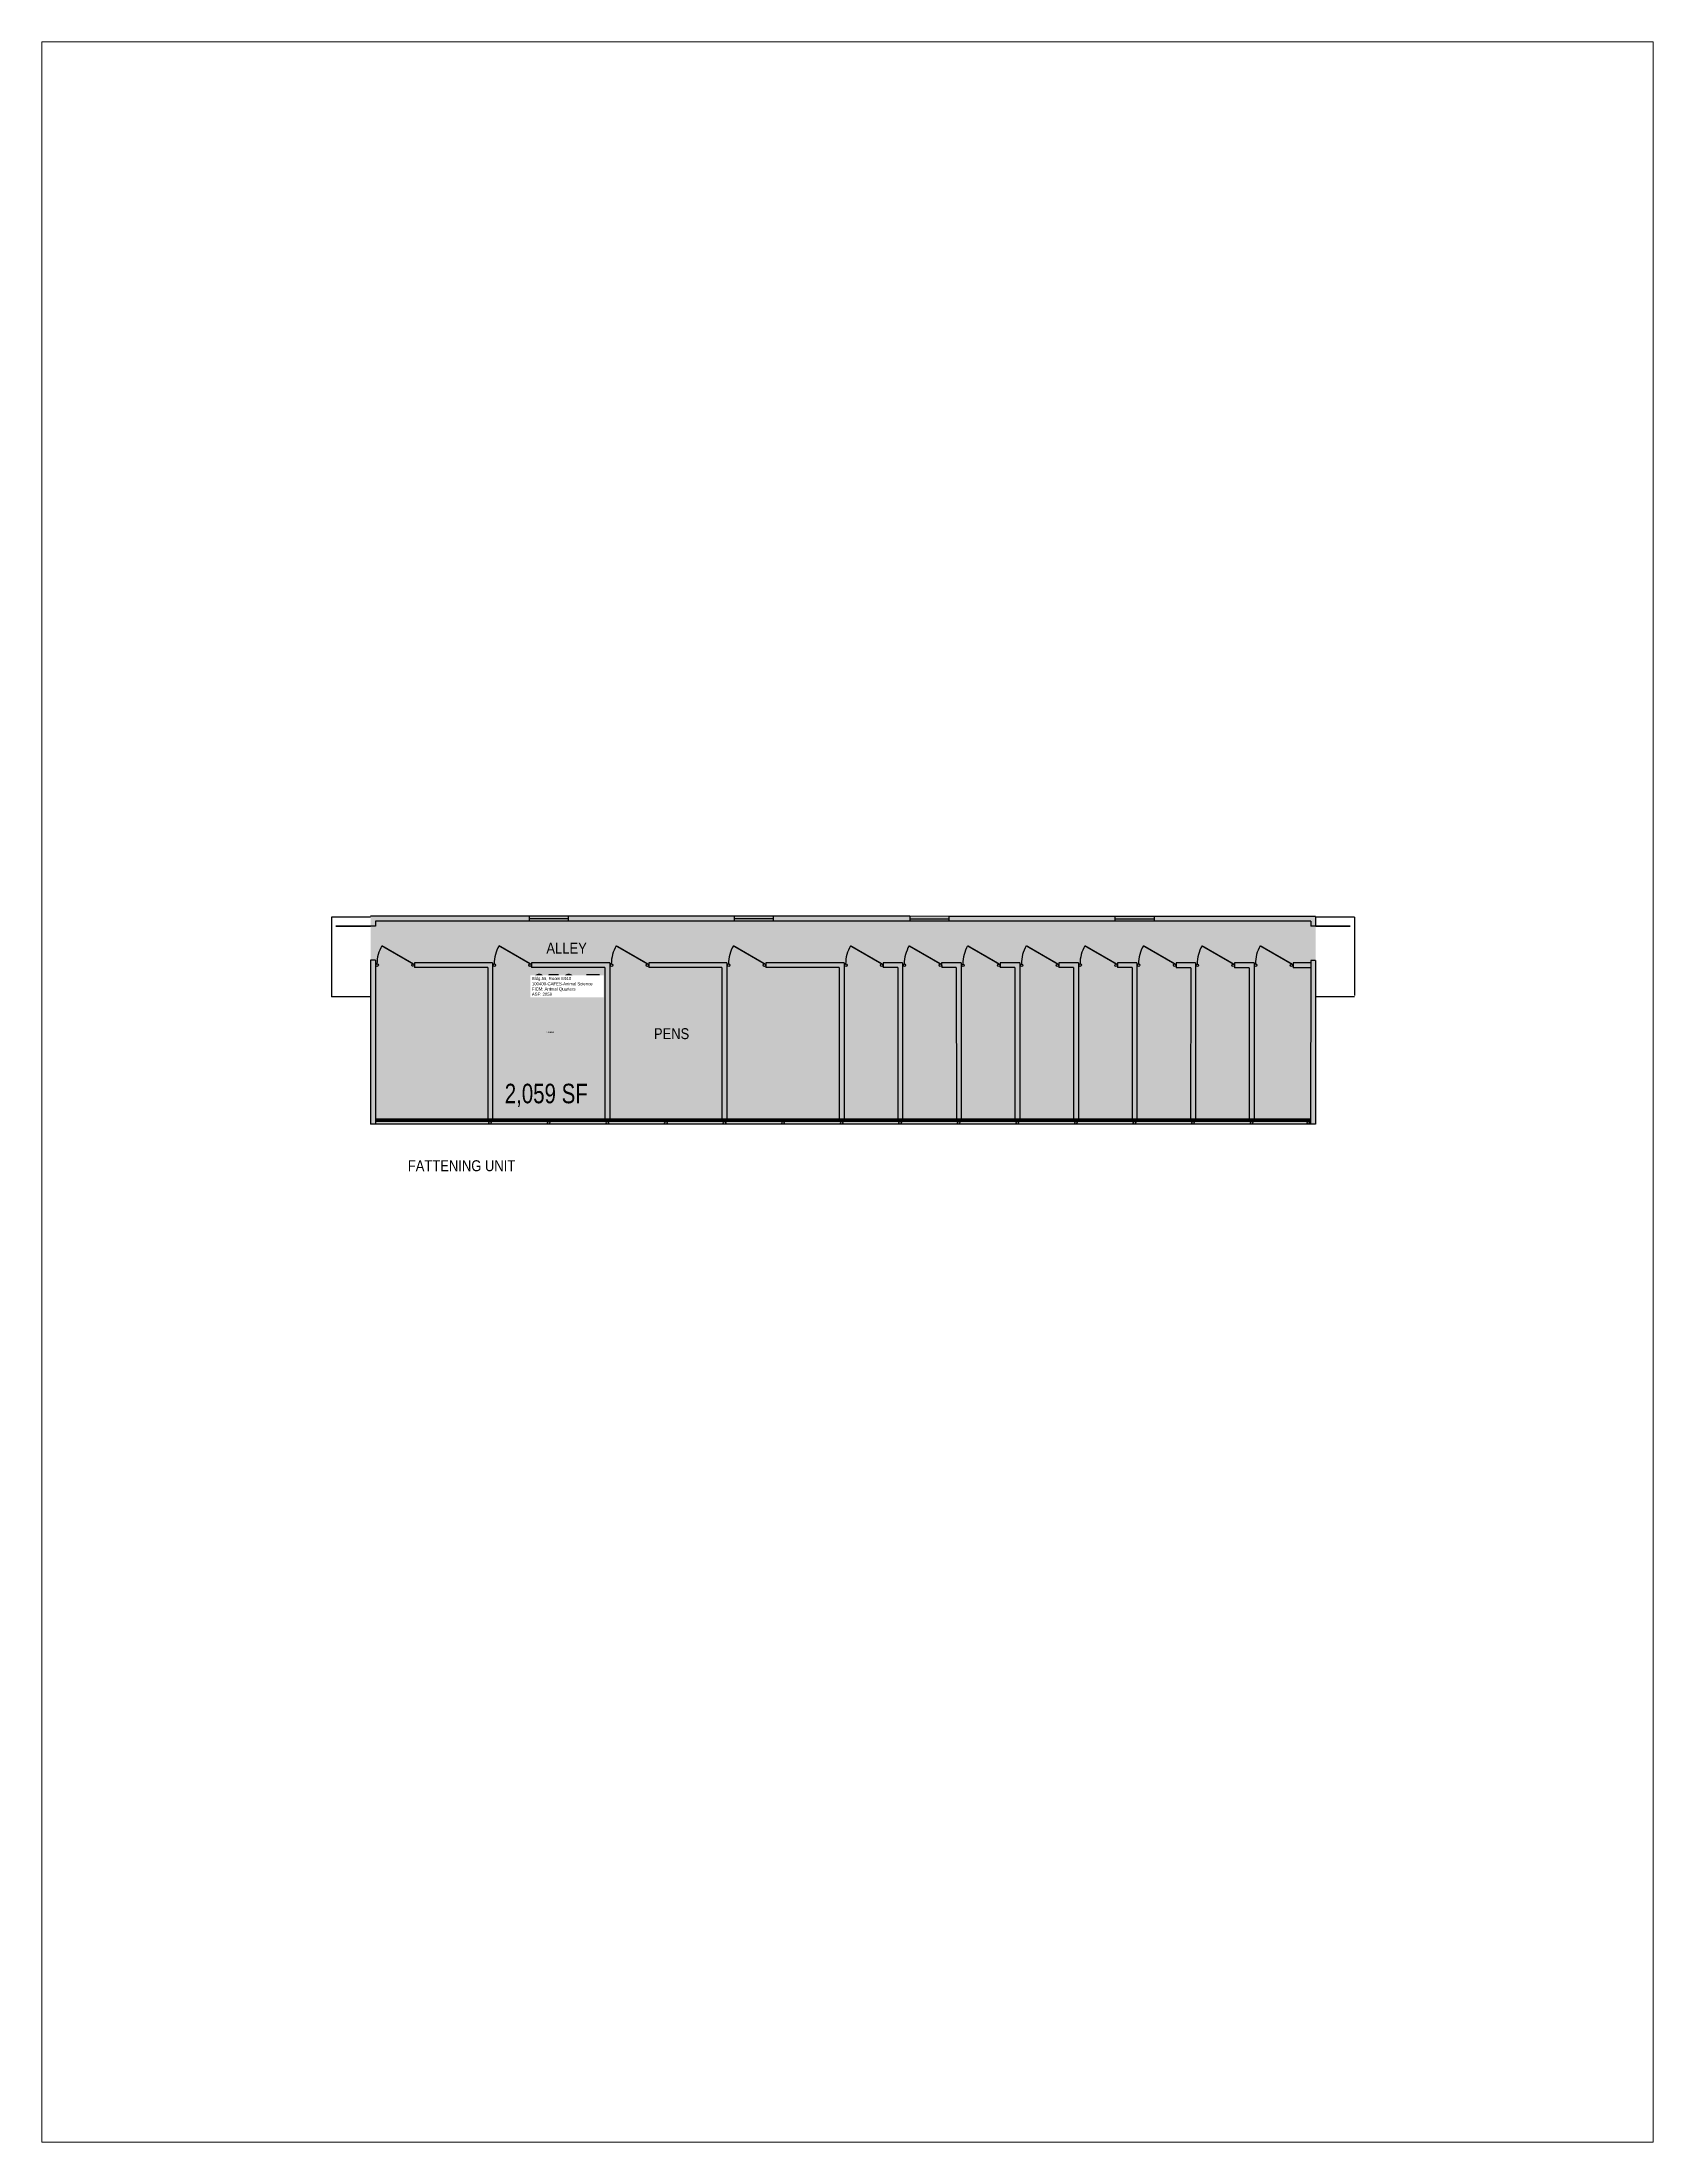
# Paper-space layout 'Layout1' of a CAD drawing. Header units: inches. Extents: x 0 to 8.2, y 0 to 10.7.
# The model-space entities are those that its viewports show. They can reach past a viewport. Long polylines and large blocks are cut down to what shows.
import ezdxf
from ezdxf.enums import TextEntityAlignment as Align

# ---------------------------------------------------------------- set-up
doc = ezdxf.new("R2010")
doc.units = ezdxf.units.IN
doc.header["$MEASUREMENT"] = 0
doc.layers.get('0').update_dxf_attribs({"linetype": 'CONTINUOUS'})
for name, color, linetype in [('A-DOOR', 2, 'CONTINUOUS'), ('A-FLOR', 3, 'CONTINUOUS'), ('A-GLAZ', 1, 'CONTINUOUS'), ('A-IDEN-RNUM', 7, 'CONTINUOUS'), ('A-IDEN-SNUM', 4, 'CONTINUOUS'), ('A-IDEN-TEXT', 4, 'CONTINUOUS'), ('A-IDEN-VNUM', 4, 'CONTINUOUS'), ('A-SITE', 3, 'CONTINUOUS'), ('A-WALL', 5, 'CONTINUOUS'), ('AREA-TEXT', 3, 'CONTINUOUS'), ('Rooms-Category-Color', 7, 'CONTINUOUS'), ('Rooms-College-Color', 7, 'CONTINUOUS'), ('Rooms-Department-Color', 7, 'CONTINUOUS'), ('Rooms-Division-Color', 7, 'CONTINUOUS'), ('Rooms-Information', 7, 'CONTINUOUS')]:
    doc.layers.add(name, color=color, linetype=linetype)
doc.styles.add('CP_AREA', font='arial.ttf', dxfattribs={"height": 15})
doc.styles.add('CP_ROOMSNUMBER', font='arial.ttf', dxfattribs={"height": 1})
doc.styles.add('CP_ROOMVNUMBER', font='arial.ttf', dxfattribs={"width": 0.85, "height": 0.075})

# ---------------------------------------------------------------- blocks, each defined once
blk = doc.blocks.new('36DOOR')
blk.add_lwpolyline([(-0.75, 0, 1.5, 1.5, 0), (-0.75, 36, 0, 0, 0), (-1.5, 36, 0, 0, 0.4142136), (-36, -1.5, 0, 0, 0.4142136)], format="xyseb")

msp = doc.modelspace()

# ---------------------------------------------------------------- hatches: boundary and pattern name
at = {"layer": 'Rooms-Category-Color', "true_color": 0xfbafa2}
msp.add_hatch(color=21, dxfattribs=at).paths.add_polyline_path([(69174163.1, 27726350.4), (69174154.6, 27726095.4), (69172993.8, 27726134), (69173002.3, 27726389.2)])
at = {"layer": 'Rooms-College-Color', "true_color": 0xe3c5e1}
msp.add_hatch(color=254, dxfattribs=at).paths.add_polyline_path([(69174163.1, 27726350.4), (69174154.6, 27726095.4), (69172993.8, 27726134), (69173002.3, 27726389.2)])
at = {"layer": 'Rooms-Department-Color', "true_color": 0xe3c5e1}
msp.add_hatch(color=254, dxfattribs=at).paths.add_polyline_path([(69174163.1, 27726350.4), (69174154.6, 27726095.4), (69172993.8, 27726134), (69173002.3, 27726389.2)])
at = {"layer": 'Rooms-Division-Color', "true_color": 0xe3c5e1}
msp.add_hatch(color=254, dxfattribs=at).paths.add_polyline_path([(69174163.1, 27726350.4), (69174154.6, 27726095.4), (69172993.8, 27726134), (69173002.3, 27726389.2)])

# ---------------------------------------------------------------- linework, layer by layer
at = {"layer": 'A-DOOR', "const_width": 1.87}
for points in [[(69173052.9, 27726328.9), (69173015, 27726352.5)], [(69173196.9, 27726324.1), (69173158.9, 27726347.8)], [(69173340.8, 27726319.3), (69173302.8, 27726342.9)], [(69173484.7, 27726314.5), (69173446.8, 27726338.2)], [(69173628.6, 27726309.7), (69173590.7, 27726333.3)], [(69173700.6, 27726307.3), (69173662.6, 27726330.9)], [(69173772.5, 27726304.9), (69173734.6, 27726328.5)], [(69173844.5, 27726302.5), (69173806.6, 27726326.2)], [(69173916.5, 27726300.2), (69173878.5, 27726323.8)], [(69173988.4, 27726297.8), (69173950.5, 27726321.4)], [(69174060.4, 27726295.3), (69174022.4, 27726318.9)], [(69174131.9, 27726293), (69174093.9, 27726316.6)]]:
    msp.add_lwpolyline(points, dxfattribs=at)
at = {"layer": 'A-DOOR'}
for centre in [(69173052.9, 27726328.9), (69173196.9, 27726324.1), (69173340.8, 27726319.3), (69173484.7, 27726314.5), (69173628.6, 27726309.7), (69173700.6, 27726307.3), (69173772.5, 27726304.9), (69173844.5, 27726302.5), (69173916.5, 27726300.2), (69173988.4, 27726297.8), (69174060.4, 27726295.3), (69174131.9, 27726293)]:
    msp.add_arc(centre, 44.7, 148.0959, 178.1353, dxfattribs=at)
at = {"layer": 'A-FLOR'}
for p, q in [((69173054.3, 27726330.4), (69173054.1, 27726324.4)), ((69173144.1, 27726321.4), (69173054.1, 27726324.4)), ((69173150.3, 27726327.2), (69173054.3, 27726330.4)), ((69173144.1, 27726321.4), (69173137.9, 27726135.3)), ((69173150.3, 27726327.2), (69173143.9, 27726135.1)), ((69173198.2, 27726325.6), (69173198, 27726319.6)), ((69173288, 27726316.6), (69173198, 27726319.6)), ((69173294.2, 27726322.4), (69173198.2, 27726325.6)), ((69173288, 27726316.6), (69173281.8, 27726130.5)), ((69173294.2, 27726322.4), (69173287.8, 27726130.3)), ((69173342.1, 27726320.8), (69173342, 27726314.8)), ((69173431.9, 27726311.8), (69173342, 27726314.8)), ((69173438.1, 27726317.6), (69173342.1, 27726320.8)), ((69173438.1, 27726317.6), (69173431.7, 27726125.5)), ((69173486.1, 27726316), (69173485.9, 27726310)), ((69173582, 27726312.8), (69173486.1, 27726316)), ((69173582, 27726312.8), (69173575.6, 27726120.7)), ((69173431.9, 27726311.8), (69173425.7, 27726125.7)), ((69173575.8, 27726307), (69173485.9, 27726310)), ((69173575.8, 27726307), (69173569.6, 27726120.9)), ((69173630, 27726311.2), (69173629.8, 27726305.2)), ((69173647.8, 27726304.6), (69173629.8, 27726305.2)), ((69173654, 27726310.4), (69173630, 27726311.2)), ((69173647.8, 27726304.6), (69173641.6, 27726118.5)), ((69173654, 27726310.4), (69173647.6, 27726118.3)), ((69173653.8, 27726304.4), (69173647.6, 27726118.3)), ((69173701.9, 27726308.8), (69173701.8, 27726302.8)), ((69173719.7, 27726302.2), (69173701.8, 27726302.8)), ((69173725.9, 27726308), (69173701.9, 27726308.8)), ((69173719.7, 27726302.2), (69173713.6, 27726116.1)), ((69173725.9, 27726308), (69173719.6, 27726115.9)), ((69173773.9, 27726306.4), (69173773.7, 27726300.4)), ((69173791.7, 27726299.8), (69173773.7, 27726300.4)), ((69173797.9, 27726305.6), (69173773.9, 27726306.4)), ((69173791.7, 27726299.8), (69173785.5, 27726113.7)), ((69173797.9, 27726305.6), (69173791.5, 27726113.5)), ((69173845.9, 27726304), (69173845.7, 27726298)), ((69173863.7, 27726297.4), (69173845.7, 27726298)), ((69173869.9, 27726303.2), (69173845.9, 27726304)), ((69173863.7, 27726297.4), (69173857.5, 27726111.3)), ((69173869.9, 27726303.2), (69173863.5, 27726111.1)), ((69173917.8, 27726301.6), (69173917.6, 27726295.6)), ((69173935.6, 27726295), (69173917.6, 27726295.6)), ((69173941.8, 27726300.8), (69173917.8, 27726301.6)), ((69173935.6, 27726295), (69173929.4, 27726108.9)), ((69173941.8, 27726300.8), (69173935.4, 27726108.7)), ((69173989.8, 27726299.2), (69173989.6, 27726293.2)), ((69174007.6, 27726292.6), (69173989.6, 27726293.2)), ((69174013.8, 27726298.4), (69173989.8, 27726299.2)), ((69174007.6, 27726292.6), (69174001.4, 27726106.5)), ((69174013.8, 27726298.4), (69174007.4, 27726106.3)), ((69174061.8, 27726296.8), (69174061.6, 27726290.8)), ((69174079.5, 27726290.2), (69174061.6, 27726290.8)), ((69174085.7, 27726296), (69174061.7, 27726296.8)), ((69174079.5, 27726290.2), (69174073.4, 27726104.1)), ((69174085.7, 27726296), (69174079.4, 27726103.9)), ((69174133.7, 27726294.5), (69174133.5, 27726288.4)), ((69174155, 27726287.7), (69174133.5, 27726288.4)), ((69174155.2, 27726293.7), (69174133.7, 27726294.4)), ((69174148.6, 27726095.6), (69172999.8, 27726133.9)), ((69174148.7, 27726100.1), (69172999.9, 27726138.4)), ((69174148.7, 27726098.6), (69172999.9, 27726136.9)), ((69173137.9, 27726135.3), (69173000, 27726139.9)), ((69173143.9, 27726135.1), (69173137.9, 27726135.3)), ((69173281.8, 27726130.5), (69173143.9, 27726135.1)), ((69173287.8, 27726130.3), (69173281.8, 27726130.5)), ((69174148.8, 27726101.6), (69173287.8, 27726130.3))]:
    msp.add_line(p, q, dxfattribs=at)
for centre in [(69173008.4, 27726328.9), (69173052.4, 27726327.5), (69173152.4, 27726324.1), (69173196.4, 27726322.7), (69173296.3, 27726319.3), (69173340.3, 27726317.9), (69173440.2, 27726314.5), (69173484.2, 27726313.1), (69173584.1, 27726309.7), (69173628.1, 27726308.3), (69173656.1, 27726307.3), (69173700.1, 27726305.9), (69173728, 27726304.9), (69173772, 27726303.4), (69173800, 27726302.5), (69173844, 27726301.1), (69173872, 27726300.2), (69173916, 27726298.7), (69173943.9, 27726297.8), (69173987.9, 27726296.3), (69174015.9, 27726295.3), (69174059.9, 27726293.8), (69174087.4, 27726293), (69174131.4, 27726291.5), (69173140.7, 27726130.7), (69173212.7, 27726128.3), (69173284.6, 27726125.9), (69173356.6, 27726123.5), (69173428.6, 27726121.1), (69173500.5, 27726118.7), (69173572.5, 27726116.3), (69173644.4, 27726114), (69173716.4, 27726111.6), (69173788.4, 27726109.2), (69173860.3, 27726106.8), (69173932.3, 27726104.4), (69174004.2, 27726102), (69174076.2, 27726099.6), (69174145.7, 27726097.3)]:
    msp.add_circle(centre, 1.5, dxfattribs=at)
at = {"layer": 'A-GLAZ'}
for p, q in [((69173244.9, 27726375.1), (69173196.9, 27726376.7)), ((69173245, 27726378.1), (69173197, 27726379.7)), ((69173245.1, 27726381.1), (69173197.1, 27726382.7)), ((69173496.8, 27726366.7), (69173448.8, 27726368.3)), ((69173496.9, 27726369.7), (69173448.9, 27726371.3)), ((69173497, 27726372.7), (69173449, 27726374.3)), ((69173712.8, 27726365.5), (69173664.9, 27726367.1)), ((69173712.6, 27726359.5), (69173664.7, 27726361.1)), ((69173664.8, 27726364.1), (69173712.7, 27726362.5)), ((69173964.5, 27726351.1), (69173916.5, 27726352.7)), ((69173916.6, 27726355.7), (69173964.6, 27726354.1)), ((69173964.7, 27726357.1), (69173916.7, 27726358.7))]:
    msp.add_line(p, q, dxfattribs=at)
at = {"layer": 'A-SITE'}
for p, q in [((69172954.2, 27726389.8), (69172951, 27726291.8)), ((69173002.2, 27726388.2), (69172954.2, 27726389.8)), ((69174211, 27726347.9), (69174163, 27726349.5)), ((69174211, 27726347.9), (69174207.8, 27726251.9)), ((69172998.9, 27726290.2), (69172951, 27726291.8)), ((69174207.8, 27726249.9), (69174159.8, 27726251.5))]:
    msp.add_line(p, q, dxfattribs=at)
at = {"layer": 'A-WALL'}
for p, q in [((69173007.8, 27726377), (69173001.8, 27726377.2)), ((69173197.1, 27726382.7), (69173002.3, 27726389.2)), ((69173008, 27726383), (69173007.8, 27726377)), ((69173196.9, 27726376.7), (69173008, 27726383)), ((69173197.1, 27726382.7), (69173196.9, 27726376.7)), ((69173245.1, 27726381.1), (69173244.9, 27726375.1)), ((69173448.8, 27726368.3), (69173244.9, 27726375.1)), ((69173449, 27726374.3), (69173245.1, 27726381.1)), ((69173449, 27726374.3), (69173448.8, 27726368.3)), ((69173497, 27726372.7), (69173496.8, 27726366.7)), ((69173664.7, 27726361.1), (69173496.8, 27726366.7)), ((69173664.9, 27726367.1), (69173497, 27726372.7)), ((69173664.9, 27726367.1), (69173664.7, 27726361.1)), ((69173712.8, 27726365.5), (69173712.6, 27726359.5)), ((69173916.7, 27726358.7), (69173712.8, 27726365.5)), ((69173916.5, 27726352.7), (69173712.6, 27726359.5)), ((69173916.7, 27726358.7), (69173916.5, 27726352.7)), ((69173964.7, 27726357.1), (69173964.5, 27726351.1)), ((69174156.9, 27726344.7), (69173964.5, 27726351.1)), ((69174163.1, 27726350.4), (69173964.7, 27726357.1)), ((69174156.9, 27726344.7), (69174156.7, 27726338.7)), ((69174162.7, 27726338.5), (69174156.7, 27726338.7)), ((69174163.1, 27726350.5), (69174162.7, 27726338.5)), ((69174162.7, 27726338.5), (69174162.7, 27726338.5)), ((69173000.4, 27726335.2), (69172993.8, 27726134)), ((69173006.4, 27726335), (69172999.8, 27726133.9)), ((69173006.4, 27726335), (69173000.4, 27726335.2)), ((69174155.3, 27726296.7), (69174148.6, 27726095.6)), ((69174161.3, 27726296.5), (69174154.6, 27726095.4)), ((69174161.3, 27726296.5), (69174155.3, 27726296.7)), ((69174161.3, 27726296.5), (69174161.3, 27726296.5)), ((69172999.8, 27726133.9), (69172993.8, 27726134.1)), ((69174154.6, 27726095.4), (69174148.6, 27726095.6))]:
    msp.add_line(p, q, dxfattribs=at)

# ---------------------------------------------------------------- block references
at = {"layer": 'A-DOOR'}
for p, xscale, yscale, zscale, rotation in [((69173001.9, 27726377.9), 1.187500000490995, 1.187500000490995, 1.187500000490995, 88.09010062786078), ((69174162.7, 27726339.3), -1.187500000490995, 1.187500000185403, 1.187499999999773, 268.0901006278608)]:
    msp.add_blockref('36DOOR', p, dxfattribs=dict(at, xscale=xscale, yscale=yscale, zscale=zscale, rotation=rotation))

# ---------------------------------------------------------------- texts
at = {"layer": 'A-IDEN-RNUM', "style": 'CP_ROOMSNUMBER'}
msp.add_text('0910-00', height=1.2, rotation=358.0901, dxfattribs=at).set_placement((69173218.3, 27726239.6), align=Align.MIDDLE)
at = {"layer": 'A-IDEN-SNUM', "style": 'CP_ROOMSNUMBER'}
msp.add_text('0560E91000', height=1.2, rotation=358.0901, dxfattribs=at).set_placement((69173218.3, 27726239.6), align=Align.MIDDLE)
at = {"layer": 'A-IDEN-TEXT', "char_height": 13.44, "attachment_point": 1, "rotation": 358.0901, "style": 'CP_ROOMVNUMBER'}
for s, insert, width in [('ALLEY', (69173217.2, 27726349.6), 169.92), ('PENS', (69173345.8, 27726240.2), 100.56), ('FATTENING UNIT', (69173038.1, 27726088.1), 322.92)]:
    msp.add_mtext(s, dxfattribs=dict(at, insert=insert, width=width))
at = {"layer": 'A-IDEN-VNUM', "style": 'CP_ROOMVNUMBER', "width": 0.85}
msp.add_text('056-E', height=27, rotation=358.0901, dxfattribs=at).set_placement((69173240.4, 27726296.8), align=Align.MIDDLE)
at = {"layer": 'AREA-TEXT', "style": 'CP_AREA', "width": 0.75}
msp.add_text('2,059 SF', height=24, rotation=358.0901, dxfattribs=at).set_placement((69173210.9, 27726164.4), align=Align.MIDDLE_CENTER)

# ---------------------------------------------------------------- next in the draw order: texts
at = {"layer": 'Rooms-Information', "insert": (69173197.2, 27726284.9), "char_height": 3.857, "width": 86.4, "attachment_point": 7, "rotation": 358.0901, "style": 'CP_ROOMVNUMBER', "bg_fill": 3, "box_fill_scale": 1.5, "bg_fill_color": 256, "bg_fill_true_color": 13158600, "bg_fill_transparency": 0}
msp.add_mtext('Bldg.56, Room E910^M^J100400-CAFES-Animal Science^M^JFICM: Animal Quarters^M^JASF: 2059', dxfattribs=at)

psp = doc.layouts.get("Layout1")

# ---------------------------------------------------------------- viewports
at = {"layer": '0', "view_target_point": (1306.916, 810), "view_twist_angle": 1.90407172529}
psp.add_viewport(center=(4.125, 5.375), size=(8.25, 10.7499), view_center_point=(68212873.165, 30008367.711), view_height=2579.9743, dxfattribs=at)

doc.saveas('drawing.dxf')
